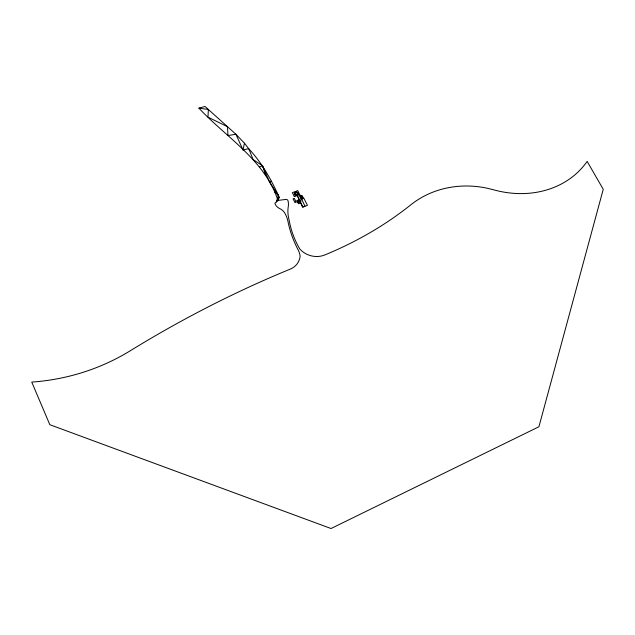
<?xml version="1.0" encoding="UTF-8"?>
<svg xmlns="http://www.w3.org/2000/svg" width="635" height="635" viewBox="0 0 635 635"><rect width="100%" height="100%" fill="white"/><g stroke="black" fill="none" stroke-linecap="round" stroke-linejoin="round"><path stroke-width="0.95" d="M278.273 200.374L279.217 197.183C271.288 179.697 261.922 162.798 248.714 148.693L242.999 149.916L244.451 143.2L235.895 134.231L205.034 106.474L198.89 108.133C225.973 137.192 263.7 159.401 277.368 198.66L276.416 201.906L274.86 203.279A8.652 7.882 18.1 0 0 279.551 208.47A11.843 10.858 17.5 0 1 285.171 213.733A31.036 28.551 15.7 0 1 287.084 218.194L287.298 218.853A31.036 28.551 15.7 0 1 287.972 221.512A109.482 98.711 28.3 0 0 297.998 249.587A21.963 20.415 18.5 0 1 300.133 256.103A17.677 16.407 18.9 0 1 290.266 269.113A2196.616 1434.933 88.5 0 0 130.104 350.861A197.993 176.324 -4.5 0 1 31.75 382.087L49.824 424.704L331.033 528.526L538.917 426.76L603.25 189.293L587.129 161.385A94.932 81.05 31.1 0 1 493.57 189.786L486.267 188.023A99.528 89.757 38 0 0 410.845 204.803A378.762 315.063 10.2 0 1 324.81 254.945A21.265 19.558 22.2 0 1 299.799 249.007A89.956 81.415 27.1 0 1 289.346 221.17L288.52 217.408A35.671 32.528 22.3 0 1 287.909 211.923L287.901 211.01A35.671 32.528 22.3 0 1 288.274 206.494A16.843 15.367 17 0 0 288.155 201.398A2.159 1.968 18.4 0 0 286.361 199.374L278.273 200.374L276.416 201.906M300.752 195.659C300.784 196.89 299.831 195.302 300.577 196.112M295.775 194.199C294.878 193.27 294.624 192.572 296.291 192.73C296.37 191.262 294.783 192.603 295.831 193.199C292.87 194.905 298.672 194.786 295.831 194.223M295.45 192.969L295.902 192.643L295.664 192.961M295.95 194.397L296.108 194.397M244.451 143.2L248.714 148.693L253.119 159.575L262.501 165.719L269.708 182.348L278.344 195.397L277.368 198.66L279.217 197.183M295.442 193.58L295.069 193.31L295.481 193.357M302.538 198.755L301.117 195.937L299.752 196.477L301.173 199.287L303.855 198.231L307.443 205.319L302.673 207.201L297.243 195.524L294.354 196.652L292.354 192.691L297.72 190.603L301.704 198.477L301.562 199.128M299.299 199.628L297.394 195.469L299.569 194.62L304.919 206.137L302.744 206.994L300.426 201.866L301.077 201.136L300.498 200.001L299.649 200.335L299.148 199.692M276.987 200.763L277.82 199.176L277.606 199.882L278.13 199.739M269.708 182.348L271.359 181.086M259.548 166.934L262.501 165.719L265.565 174.871M295.354 193.881L295.077 194.254L295.442 194.056M198.89 108.133L208.359 109.458L207.978 117.134L227.465 126.698L228.005 135.557L235.895 134.231L242.999 149.916M274.383 191.619L278.344 195.397M303.538 198.366L302.117 195.548L301.276 195.882L302.697 198.691M298.299 200.255L299.791 203.208L298.537 203.7L297.045 200.747L298.418 200.025L297.172 200.819M297.251 200.493L298.617 203.66L297.267 200.549M296.132 202.041L294.926 202.509L293.068 198.826L294.275 198.35L296.132 202.041M296.982 195.183L296.545 195.294A1.77 1.603 19.3 0 1 294.521 193.191A1.77 1.603 19.3 0 1 297.331 192.492A1.77 1.603 19.3 0 1 296.982 195.183M294.775 194.77A1.913 1.73 19.3 0 0 297.998 194.381A1.913 1.73 19.3 0 0 295.862 191.968A1.913 1.73 19.3 0 0 294.775 194.77"/></g></svg>
